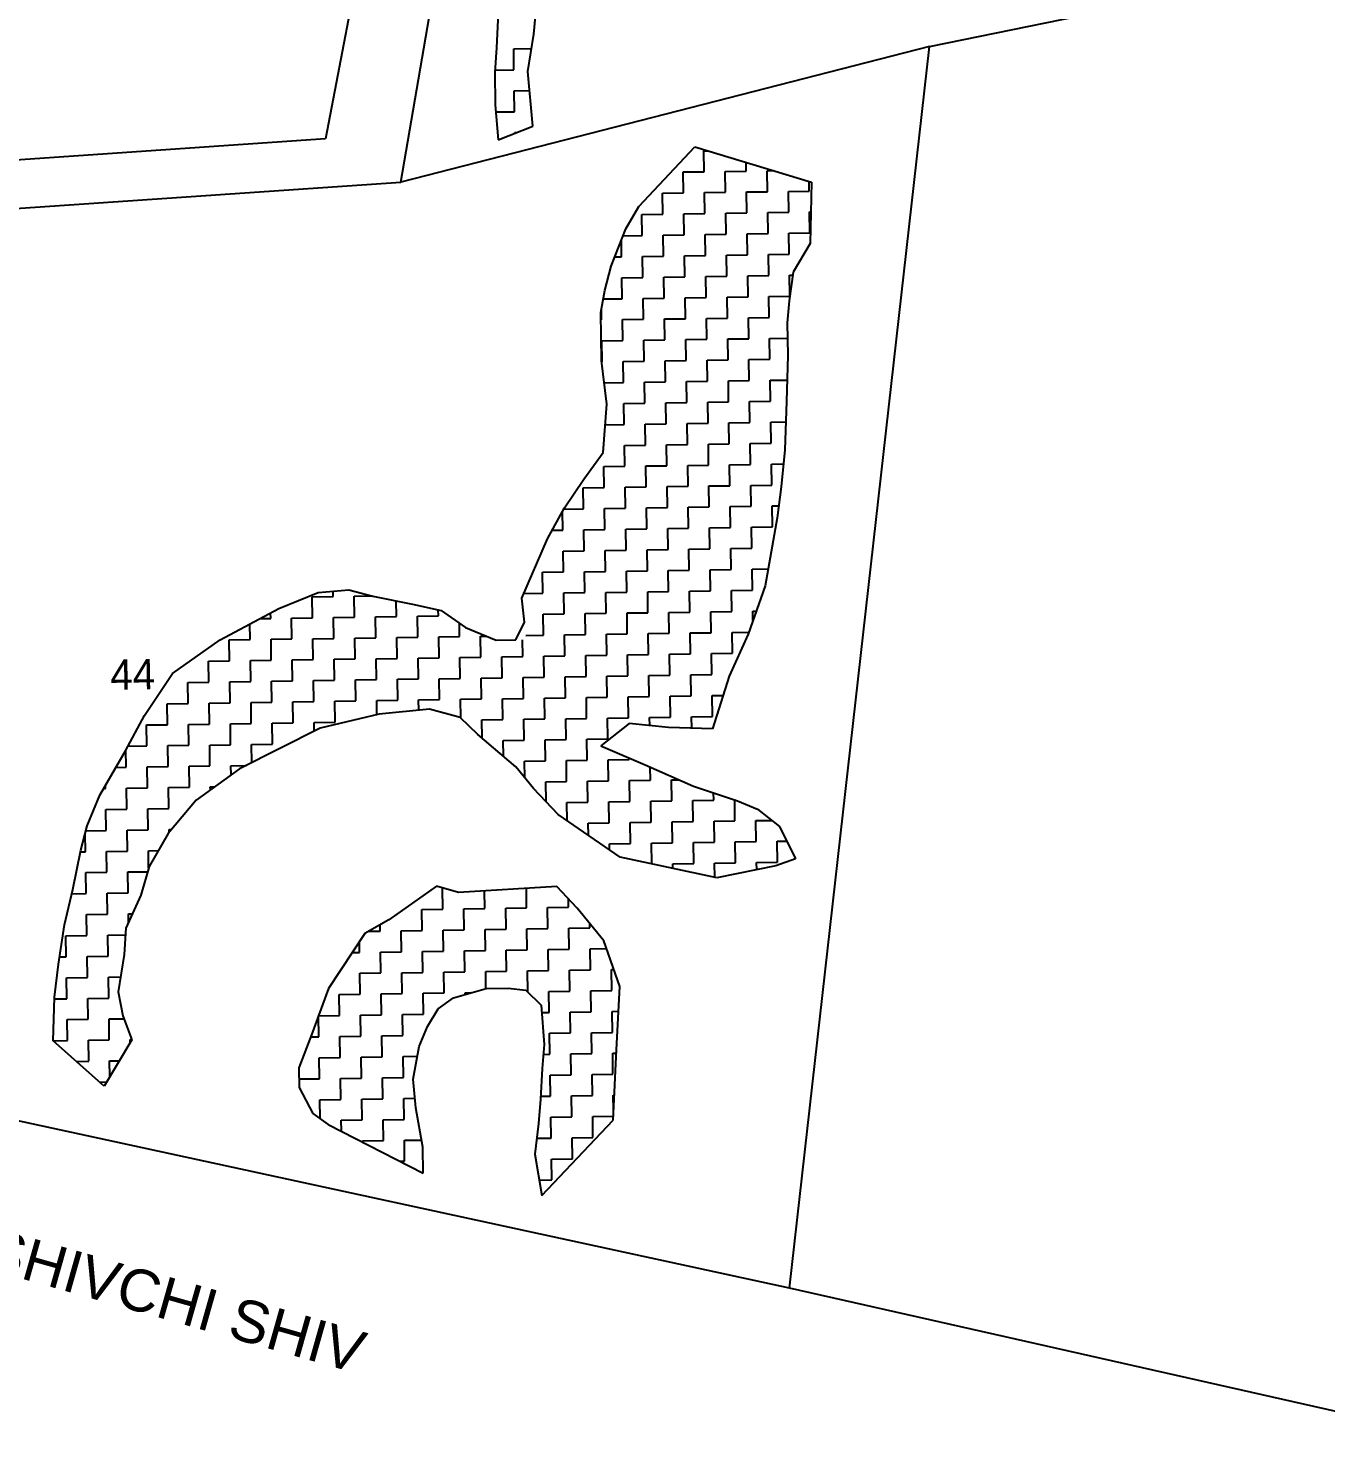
# Model space of a CAD drawing. Header units: metres. Extents: x 278744 to 280335, y 2046357 to 2047767.
# Drawn here: x 279038 to 279364.1, y 2046486.7 to 2046843.6 of the extents above; entities that cross this region are included whole.
import ezdxf
from ezdxf.enums import TextEntityAlignment as Align

# ---------------------------------------------------------------- set-up
doc = ezdxf.new("R2010")
doc.units = ezdxf.units.M
doc.header["$MEASUREMENT"] = 0
for name, color, linetype in [('POLY_HATCH', 12, 'Continuous'), ('POLY_PARCEL', 6, 'Continuous'), ('POLY_ROAD', 30, 'Continuous'), ('TEXT_MAPOUT', 7, 'Continuous'), ('TEXT_PARCEL', 7, 'Continuous'), ('V_BOUND_LINE', 7, 'Continuous')]:
    doc.layers.add(name, color=color, linetype=linetype)
doc.styles.get("Standard").update_dxf_attribs({"font": 'arial.ttf'})
doc.styles.add('TEXT_MAP', font='')
doc.styles.get('TEXT_MAP').set_extended_font_data('Kruti Dev 050')

msp = doc.modelspace()

# ---------------------------------------------------------------- linework, layer by layer
at = {"layer": 'POLY_HATCH'}
for p, q in [((279156.11, 2046847.54), (279155.69, 2046838.72)), ((279165.01, 2046842.16), (279165.49, 2046846.58)), ((279163.5, 2046832.78), (279165.01, 2046842.16)), ((279155.69, 2046838.72), (279155.23, 2046832.65)), ((279155.23, 2046832.65), (279155.36, 2046824.4)), ((279164.8, 2046819.03), (279163.5, 2046832.78)), ((279155.36, 2046824.4), (279156.04, 2046815.6)), ((279156.04, 2046815.6), (279164.8, 2046819.03)), ((279191.43, 2046798.79), (279205.53, 2046813.87)), ((279205.53, 2046813.87), (279234.86, 2046804.95)), ((279234.86, 2046804.95), (279234.55, 2046789.52)), ((279188.21, 2046793.23), (279191.43, 2046798.79)), ((279184.49, 2046783.81), (279188.21, 2046793.23)), ((279234.55, 2046789.52), (279230.25, 2046782.3)), ((279182.93, 2046777.73), (279184.49, 2046783.81)), ((279230.25, 2046782.3), (279229.25, 2046775.13)), ((279181.91, 2046772.21), (279182.93, 2046777.73)), ((279229.25, 2046775.13), (279228.78, 2046769.61)), ((279182.09, 2046760.1), (279181.91, 2046772.21)), ((279228.78, 2046769.61), (279228.91, 2046761.35)), ((279183.36, 2046749.1), (279182.09, 2046760.1)), ((279228.91, 2046761.35), (279228.53, 2046749.79)), ((279182.44, 2046736.98), (279183.36, 2046749.1)), ((279228.53, 2046749.79), (279228.17, 2046737.67)), ((279177.59, 2046730.29), (279182.44, 2046736.98)), ((279228.17, 2046737.67), (279227.2, 2046728.29)), ((279172.74, 2046723.06), (279177.59, 2046730.29)), ((279227.2, 2046728.29), (279226.22, 2046720.57)), ((279168.45, 2046715.29), (279172.74, 2046723.06)), ((279226.22, 2046720.57), (279223.17, 2046703.45)), ((279162.06, 2046700.32), (279168.45, 2046715.29)), ((279100.94, 2046697.75), (279110.8, 2046701.75)), ((279110.8, 2046701.75), (279118.5, 2046702.42)), ((279118.5, 2046702.42), (279124.58, 2046700.86)), ((279223.17, 2046703.45), (279218.95, 2046691.27)), ((279086.18, 2046689.82), (279100.94, 2046697.75)), ((279124.58, 2046700.86), (279134.53, 2046698.81)), ((279134.53, 2046698.81), (279141.72, 2046697.26)), ((279162.7, 2046694.28), (279162.06, 2046700.32)), ((279141.72, 2046697.26), (279147.85, 2046692.95)), ((279160.56, 2046689.84), (279162.7, 2046694.28)), ((279147.85, 2046692.95), (279155.61, 2046689.76)), ((279218.95, 2046691.27), (279214.15, 2046680.74)), ((279074.19, 2046681.38), (279086.18, 2046689.82)), ((279155.61, 2046689.76), (279160.56, 2046689.84)), ((279067.18, 2046670.81), (279074.19, 2046681.38)), ((279214.15, 2046680.74), (279209.94, 2046667.46)), ((279138.79, 2046672.44), (279126.13, 2046671.15)), ((279146.53, 2046670.35), (279138.79, 2046672.44)), ((279062.36, 2046661.93), (279067.18, 2046670.81)), ((279126.13, 2046671.15), (279111.31, 2046667.62)), ((279151.01, 2046666.02), (279146.53, 2046670.35)), ((279111.31, 2046667.62), (279091.08, 2046657.4)), ((279160.5, 2046657.9), (279151.01, 2046666.02)), ((279188.98, 2046668.79), (279181.9, 2046663.18)), ((279198.91, 2046667.84), (279188.98, 2046668.79)), ((279209.94, 2046667.46), (279198.91, 2046667.84)), ((279055.92, 2046650.81), (279062.36, 2046661.93)), ((279181.9, 2046663.18), (279193, 2046658.39)), ((279193, 2046658.39), (279205.2, 2046653.07)), ((279091.08, 2046657.4), (279080.18, 2046649.53)), ((279164.99, 2046652.46), (279160.5, 2046657.9)), ((279171.14, 2046645.95), (279164.99, 2046652.46)), ((279205.2, 2046653.07), (279216.27, 2046649.38)), ((279052.73, 2046643.06), (279055.92, 2046650.81)), ((279080.18, 2046649.53), (279073.14, 2046641.16)), ((279216.27, 2046649.38), (279221.26, 2046647.25)), ((279186.73, 2046635.17), (279171.14, 2046645.95)), ((279221.26, 2046647.25), (279226.84, 2046642.93)), ((279051.17, 2046636.98), (279052.73, 2046643.06)), ((279073.14, 2046641.16), (279068.31, 2046632.83)), ((279226.84, 2046642.93), (279230.82, 2046634.73)), ((279049.11, 2046627.03), (279051.17, 2046636.98)), ((279211.06, 2046630.03), (279186.73, 2046635.17)), ((279230.82, 2046634.73), (279225.89, 2046633.01)), ((279068.31, 2046632.83), (279066.21, 2046625.64)), ((279225.89, 2046633.01), (279211.06, 2046630.03)), ((279047.04, 2046618.19), (279049.11, 2046627.03)), ((279140.56, 2046627.86), (279128.57, 2046619.42)), ((279146.1, 2046626.29), (279140.56, 2046627.86)), ((279170.87, 2046627.77), (279146.1, 2046626.29)), ((279175.91, 2046622.34), (279170.87, 2046627.77)), ((279066.21, 2046625.64), (279062.48, 2046617.32)), ((279128.57, 2046619.42), (279122.56, 2046616.03)), ((279182.64, 2046614.18), (279175.91, 2046622.34)), ((279045.54, 2046608.26), (279047.04, 2046618.19)), ((279062.48, 2046617.32), (279062.03, 2046610.71)), ((279122.56, 2046616.03), (279113.4, 2046602.12)), ((279186.67, 2046602.68), (279182.64, 2046614.18)), ((279044.56, 2046599.98), (279045.54, 2046608.26)), ((279062.03, 2046610.71), (279060.52, 2046601.32)), ((279060.52, 2046601.32), (279061.71, 2046595.29)), ((279113.4, 2046602.12), (279109.17, 2046590.49)), ((279144.84, 2046599.84), (279153.07, 2046602.17)), ((279153.07, 2046602.17), (279158.58, 2046602.25)), ((279158.58, 2046602.25), (279163, 2046601.77)), ((279163, 2046601.77), (279166.91, 2046597.97)), ((279185.81, 2046586.7), (279186.67, 2046602.68)), ((279044.18, 2046588.96), (279044.56, 2046599.98)), ((279141.03, 2046597.03), (279144.84, 2046599.84)), ((279166.91, 2046597.97), (279167.61, 2046588.07)), ((279061.71, 2046595.29), (279064.01, 2046589.26)), ((279138.34, 2046592.59), (279141.03, 2046597.03)), ((279109.17, 2046590.49), (279105.99, 2046582.19)), ((279136.21, 2046587.6), (279138.34, 2046592.59)), ((279057.02, 2046577.59), (279044.18, 2046588.96)), ((279064.01, 2046589.26), (279057.02, 2046577.59)), ((279134.68, 2046579.32), (279136.21, 2046587.6)), ((279167.61, 2046588.07), (279167.15, 2046582.01)), ((279184.98, 2046569.06), (279185.81, 2046586.7)), ((279105.99, 2046582.19), (279106.06, 2046577.23)), ((279167.15, 2046582.01), (279166.72, 2046574.29)), ((279106.06, 2046577.23), (279109.47, 2046570.68)), ((279135.34, 2046572.17), (279134.68, 2046579.32)), ((279166.72, 2046574.29), (279166.26, 2046568.23)), ((279109.47, 2046570.68), (279113.37, 2046567.98)), ((279137.14, 2046562.28), (279135.34, 2046572.17)), ((279167.08, 2046550.07), (279184.98, 2046569.06)), ((279113.37, 2046567.98), (279137.24, 2046555.68)), ((279166.26, 2046568.23), (279165.27, 2046560.5)), ((279137.24, 2046555.68), (279137.14, 2046562.28)), ((279165.27, 2046560.5), (279167.08, 2046550.07))]:
    msp.add_line(p, q, dxfattribs=at)
at = {"layer": 'POLY_HATCH', "linetype": 'Continuous'}
for p, q in [((279159.98, 2046838.49), (279164.43, 2046838.56)), ((279160.06, 2046833.22), (279159.98, 2046838.49)), ((279155.27, 2046833.15), (279160.06, 2046833.22)), ((279160.14, 2046827.95), (279163.95, 2046828.01)), ((279160.22, 2046822.68), (279160.14, 2046827.95)), ((279155.5, 2046822.61), (279160.22, 2046822.68)), ((279160.3, 2046817.41), (279160.69, 2046817.42)), ((279160.3, 2046817.27), (279160.3, 2046817.41)), ((279207.81, 2046812.86), (279208.79, 2046812.87)), ((279207.88, 2046807.59), (279207.81, 2046812.86)), ((279218.42, 2046807.75), (279218.39, 2046809.95)), ((279202.62, 2046807.51), (279207.88, 2046807.59)), ((279202.69, 2046802.24), (279202.62, 2046807.51)), ((279213.15, 2046807.67), (279218.42, 2046807.75)), ((279213.23, 2046802.4), (279213.15, 2046807.67)), ((279223.69, 2046807.83), (279225.31, 2046807.85)), ((279223.77, 2046802.56), (279223.69, 2046807.83)), ((279234.31, 2046802.72), (279234.28, 2046805.13)), ((279197.42, 2046802.16), (279202.69, 2046802.24)), ((279197.5, 2046796.89), (279197.42, 2046802.16)), ((279207.96, 2046802.32), (279213.23, 2046802.4)), ((279208.04, 2046797.05), (279207.96, 2046802.32)), ((279218.5, 2046802.48), (279223.77, 2046802.56)), ((279218.58, 2046797.21), (279218.5, 2046802.48)), ((279229.04, 2046802.64), (279234.31, 2046802.72)), ((279229.12, 2046797.37), (279229.04, 2046802.64)), ((279223.85, 2046797.29), (279229.12, 2046797.37)), ((279234.39, 2046797.45), (279234.71, 2046797.45)), ((279234.47, 2046792.18), (279234.39, 2046797.45)), ((279192.23, 2046796.81), (279197.5, 2046796.89)), ((279192.31, 2046791.54), (279192.23, 2046796.81)), ((279202.77, 2046796.97), (279208.04, 2046797.05)), ((279202.85, 2046791.7), (279202.77, 2046796.97)), ((279213.31, 2046797.13), (279218.58, 2046797.21)), ((279213.39, 2046791.86), (279213.31, 2046797.13)), ((279223.93, 2046792.02), (279223.85, 2046797.29)), ((279187.12, 2046786.19), (279187.06, 2046790.33)), ((279187.51, 2046791.47), (279192.31, 2046791.54)), ((279197.58, 2046791.62), (279202.85, 2046791.7)), ((279197.66, 2046786.35), (279197.58, 2046791.62)), ((279208.12, 2046791.78), (279213.39, 2046791.86)), ((279208.2, 2046786.51), (279208.12, 2046791.78)), ((279218.66, 2046791.94), (279223.93, 2046792.02)), ((279218.74, 2046786.67), (279218.66, 2046791.94)), ((279229.2, 2046792.1), (279234.47, 2046792.18)), ((279229.28, 2046786.83), (279229.2, 2046792.1)), ((279213.47, 2046786.59), (279218.74, 2046786.67)), ((279224.01, 2046786.75), (279229.28, 2046786.83)), ((279224.09, 2046781.48), (279224.01, 2046786.75)), ((279185.42, 2046786.17), (279187.12, 2046786.19)), ((279192.39, 2046786.27), (279197.66, 2046786.35)), ((279192.47, 2046781), (279192.39, 2046786.27)), ((279202.93, 2046786.43), (279208.2, 2046786.51)), ((279203.01, 2046781.16), (279202.93, 2046786.43)), ((279213.55, 2046781.32), (279213.47, 2046786.59)), ((279187.2, 2046780.92), (279192.47, 2046781)), ((279187.28, 2046775.65), (279187.2, 2046780.92)), ((279197.74, 2046781.08), (279203.01, 2046781.16)), ((279197.82, 2046775.81), (279197.74, 2046781.08)), ((279208.28, 2046781.24), (279213.55, 2046781.32)), ((279208.36, 2046775.97), (279208.28, 2046781.24)), ((279218.82, 2046781.4), (279224.09, 2046781.48)), ((279218.9, 2046776.13), (279218.82, 2046781.4)), ((279229.36, 2046781.56), (279230.15, 2046781.57)), ((279229.44, 2046776.47), (279229.36, 2046781.56)), ((279203.09, 2046775.89), (279208.36, 2046775.97)), ((279213.63, 2046776.05), (279218.9, 2046776.13)), ((279213.71, 2046770.78), (279213.63, 2046776.05)), ((279224.17, 2046776.21), (279229.41, 2046776.29)), ((279224.25, 2046770.94), (279224.17, 2046776.21)), ((279182.09, 2046770.3), (279182.05, 2046772.97)), ((279182.53, 2046775.58), (279187.28, 2046775.65)), ((279192.55, 2046775.73), (279197.82, 2046775.81)), ((279192.63, 2046770.46), (279192.55, 2046775.73)), ((279203.17, 2046770.62), (279203.09, 2046775.89)), ((279181.94, 2046770.3), (279182.09, 2046770.3)), ((279187.36, 2046770.38), (279192.63, 2046770.46)), ((279187.44, 2046765.11), (279187.36, 2046770.38)), ((279197.9, 2046770.54), (279203.17, 2046770.62)), ((279197.98, 2046765.27), (279197.9, 2046770.54)), ((279208.44, 2046770.7), (279213.71, 2046770.78)), ((279208.52, 2046765.43), (279208.44, 2046770.7)), ((279218.98, 2046770.86), (279224.25, 2046770.94)), ((279219.06, 2046765.59), (279218.98, 2046770.86)), ((279192.71, 2046765.19), (279197.98, 2046765.27)), ((279203.25, 2046765.35), (279208.52, 2046765.43)), ((279203.33, 2046760.08), (279203.25, 2046765.35)), ((279213.79, 2046765.51), (279219.06, 2046765.59)), ((279213.87, 2046760.24), (279213.79, 2046765.51)), ((279224.33, 2046765.67), (279228.84, 2046765.74)), ((279224.41, 2046760.4), (279224.33, 2046765.67)), ((279182.17, 2046765.03), (279187.44, 2046765.11)), ((279182.25, 2046759.76), (279182.17, 2046765.03)), ((279192.79, 2046759.92), (279192.71, 2046765.19)), ((279182.13, 2046759.76), (279182.25, 2046759.76)), ((279187.52, 2046759.84), (279192.79, 2046759.92)), ((279187.6, 2046754.57), (279187.52, 2046759.84)), ((279198.06, 2046760), (279203.33, 2046760.08)), ((279198.14, 2046754.73), (279198.06, 2046760)), ((279208.6, 2046760.16), (279213.87, 2046760.24)), ((279208.68, 2046754.89), (279208.6, 2046760.16)), ((279219.14, 2046760.32), (279224.41, 2046760.4)), ((279219.22, 2046755.05), (279219.14, 2046760.32)), ((279182.74, 2046754.5), (279187.6, 2046754.57)), ((279192.87, 2046754.65), (279198.14, 2046754.73)), ((279192.95, 2046749.38), (279192.87, 2046754.65)), ((279203.41, 2046754.81), (279208.68, 2046754.89)), ((279203.49, 2046749.54), (279203.41, 2046754.81)), ((279213.95, 2046754.97), (279219.22, 2046755.05)), ((279214.03, 2046749.7), (279213.95, 2046754.97)), ((279224.49, 2046755.13), (279228.71, 2046755.19)), ((279224.57, 2046749.86), (279224.49, 2046755.13)), ((279187.68, 2046749.3), (279192.95, 2046749.38)), ((279187.76, 2046744.03), (279187.68, 2046749.3)), ((279198.22, 2046749.46), (279203.49, 2046749.54)), ((279198.3, 2046744.19), (279198.22, 2046749.46)), ((279208.76, 2046749.62), (279214.03, 2046749.7)), ((279208.84, 2046744.35), (279208.76, 2046749.62)), ((279219.3, 2046749.78), (279224.57, 2046749.86)), ((279219.38, 2046744.51), (279219.3, 2046749.78)), ((279182.97, 2046743.96), (279187.76, 2046744.03)), ((279193.03, 2046744.11), (279198.3, 2046744.19)), ((279193.11, 2046738.84), (279193.03, 2046744.11)), ((279203.57, 2046744.27), (279208.84, 2046744.35)), ((279203.65, 2046739), (279203.57, 2046744.27)), ((279214.11, 2046744.43), (279219.38, 2046744.51)), ((279214.19, 2046739.16), (279214.11, 2046744.43)), ((279224.65, 2046744.59), (279228.38, 2046744.65)), ((279224.73, 2046739.32), (279224.65, 2046744.59)), ((279187.84, 2046738.76), (279193.11, 2046738.84)), ((279187.92, 2046733.49), (279187.84, 2046738.76)), ((279198.38, 2046738.92), (279203.65, 2046739)), ((279198.46, 2046733.65), (279198.38, 2046738.92)), ((279208.92, 2046739.08), (279214.19, 2046739.16)), ((279209, 2046733.81), (279208.92, 2046739.08)), ((279219.46, 2046739.24), (279224.73, 2046739.32)), ((279219.54, 2046733.97), (279219.46, 2046739.24)), ((279182.65, 2046733.41), (279187.92, 2046733.49)), ((279182.73, 2046728.14), (279182.65, 2046733.41)), ((279193.19, 2046733.57), (279198.46, 2046733.65)), ((279193.27, 2046728.3), (279193.19, 2046733.57)), ((279203.73, 2046733.73), (279209, 2046733.81)), ((279203.81, 2046728.46), (279203.73, 2046733.73)), ((279214.27, 2046733.89), (279219.54, 2046733.97)), ((279214.35, 2046728.62), (279214.27, 2046733.89)), ((279224.81, 2046734.05), (279227.8, 2046734.1)), ((279224.89, 2046728.78), (279224.81, 2046734.05)), ((279177.46, 2046728.06), (279182.73, 2046728.14)), ((279177.54, 2046722.79), (279177.46, 2046728.06)), ((279188, 2046728.22), (279193.27, 2046728.3)), ((279188.08, 2046722.95), (279188, 2046728.22)), ((279198.54, 2046728.38), (279203.81, 2046728.46)), ((279198.62, 2046723.11), (279198.54, 2046728.38)), ((279209.08, 2046728.54), (279214.35, 2046728.62)), ((279209.16, 2046723.27), (279209.08, 2046728.54)), ((279219.62, 2046728.7), (279224.89, 2046728.78)), ((279219.7, 2046723.43), (279219.62, 2046728.7)), ((279172.55, 2046722.72), (279177.54, 2046722.79)), ((279182.81, 2046722.87), (279188.08, 2046722.95)), ((279182.89, 2046717.6), (279182.81, 2046722.87)), ((279193.35, 2046723.03), (279198.62, 2046723.11)), ((279193.43, 2046717.76), (279193.35, 2046723.03)), ((279203.89, 2046723.19), (279209.16, 2046723.27)), ((279203.97, 2046717.92), (279203.89, 2046723.19)), ((279214.43, 2046723.35), (279219.7, 2046723.43)), ((279214.51, 2046718.08), (279214.43, 2046723.35)), ((279224.97, 2046723.51), (279226.6, 2046723.54)), ((279225.05, 2046718.24), (279224.97, 2046723.51)), ((279172.35, 2046717.45), (279172.28, 2046722.23)), ((279169.61, 2046717.4), (279172.35, 2046717.45)), ((279177.62, 2046717.52), (279182.89, 2046717.6)), ((279177.7, 2046712.26), (279177.62, 2046717.52)), ((279188.16, 2046717.68), (279193.43, 2046717.76)), ((279188.24, 2046712.41), (279188.16, 2046717.68)), ((279198.7, 2046717.84), (279203.97, 2046717.92)), ((279198.78, 2046712.57), (279198.7, 2046717.84)), ((279209.24, 2046718), (279214.51, 2046718.08)), ((279209.32, 2046712.73), (279209.24, 2046718)), ((279219.78, 2046718.16), (279225.05, 2046718.24)), ((279219.86, 2046712.89), (279219.78, 2046718.16)), ((279167.08, 2046712.09), (279167.16, 2046712.1)), ((279167.16, 2046712.1), (279167.15, 2046712.26)), ((279172.43, 2046712.18), (279177.7, 2046712.26)), ((279172.51, 2046706.91), (279172.43, 2046712.18)), ((279182.97, 2046712.33), (279188.24, 2046712.41)), ((279183.05, 2046707.06), (279182.97, 2046712.33)), ((279193.51, 2046712.49), (279198.78, 2046712.57)), ((279193.59, 2046707.22), (279193.51, 2046712.49)), ((279204.05, 2046712.65), (279209.32, 2046712.73)), ((279204.13, 2046707.38), (279204.05, 2046712.65)), ((279214.59, 2046712.81), (279219.86, 2046712.89)), ((279214.67, 2046707.54), (279214.59, 2046712.81)), ((279167.24, 2046706.83), (279172.51, 2046706.91)), ((279167.32, 2046701.56), (279167.24, 2046706.83)), ((279177.78, 2046706.99), (279183.05, 2046707.06)), ((279177.86, 2046701.72), (279177.78, 2046706.99)), ((279188.32, 2046707.14), (279193.59, 2046707.22)), ((279188.4, 2046701.87), (279188.32, 2046707.14)), ((279198.86, 2046707.3), (279204.13, 2046707.38)), ((279198.94, 2046702.03), (279198.86, 2046707.3)), ((279209.4, 2046707.46), (279214.67, 2046707.54)), ((279209.48, 2046702.19), (279209.4, 2046707.46)), ((279219.94, 2046707.62), (279223.93, 2046707.68)), ((279220.01, 2046702.35), (279219.94, 2046707.62)), ((279114.62, 2046700.76), (279114.6, 2046702.08)), ((279162.55, 2046701.48), (279167.32, 2046701.56)), ((279172.59, 2046701.64), (279177.86, 2046701.72)), ((279172.67, 2046696.37), (279172.59, 2046701.64)), ((279183.13, 2046701.79), (279188.4, 2046701.87)), ((279183.21, 2046696.52), (279183.13, 2046701.79)), ((279193.67, 2046701.95), (279198.94, 2046702.03)), ((279193.75, 2046696.68), (279193.67, 2046701.95)), ((279204.21, 2046702.11), (279209.48, 2046702.19)), ((279204.28, 2046696.84), (279204.21, 2046702.11)), ((279214.75, 2046702.27), (279220.01, 2046702.35)), ((279214.82, 2046697), (279214.75, 2046702.27)), ((279109.35, 2046700.68), (279114.62, 2046700.76)), ((279109.43, 2046695.41), (279109.35, 2046700.68)), ((279119.89, 2046700.84), (279124.39, 2046700.91)), ((279119.97, 2046695.57), (279119.89, 2046700.84)), ((279130.51, 2046695.73), (279130.45, 2046699.65)), ((279141.05, 2046695.89), (279141.02, 2046697.41)), ((279162.06, 2046700.28), (279162.06, 2046700.33)), ((279093.7, 2046689.9), (279093.64, 2046693.83)), ((279096.22, 2046695.21), (279098.89, 2046695.25)), ((279098.89, 2046695.25), (279098.87, 2046696.64)), ((279104.16, 2046695.33), (279109.43, 2046695.41)), ((279104.24, 2046690.06), (279104.16, 2046695.33)), ((279114.7, 2046695.49), (279119.97, 2046695.57)), ((279114.78, 2046690.22), (279114.7, 2046695.49)), ((279125.24, 2046695.65), (279130.51, 2046695.73)), ((279125.32, 2046690.38), (279125.24, 2046695.65)), ((279135.78, 2046695.81), (279141.05, 2046695.89)), ((279135.86, 2046690.54), (279135.78, 2046695.81)), ((279146.4, 2046690.7), (279146.35, 2046694.01)), ((279167.4, 2046696.29), (279172.67, 2046696.37)), ((279167.48, 2046691.02), (279167.4, 2046696.29)), ((279177.94, 2046696.45), (279183.21, 2046696.52)), ((279178.02, 2046691.18), (279177.94, 2046696.45)), ((279188.48, 2046696.6), (279193.75, 2046696.68)), ((279188.55, 2046691.33), (279188.48, 2046696.6)), ((279199.01, 2046696.76), (279204.28, 2046696.84)), ((279199.09, 2046691.49), (279199.01, 2046696.76)), ((279209.55, 2046696.92), (279214.82, 2046697)), ((279209.63, 2046691.65), (279209.55, 2046696.92)), ((279220.09, 2046697.08), (279220.97, 2046697.09)), ((279220.13, 2046694.68), (279220.09, 2046697.08)), ((279120.05, 2046690.3), (279125.32, 2046690.38)), ((279120.13, 2046685.03), (279120.05, 2046690.3)), ((279130.59, 2046690.46), (279135.86, 2046690.54)), ((279130.67, 2046685.19), (279130.59, 2046690.46)), ((279141.13, 2046690.62), (279146.4, 2046690.7)), ((279141.21, 2046685.35), (279141.13, 2046690.62)), ((279151.67, 2046690.78), (279153.09, 2046690.8)), ((279151.75, 2046685.51), (279151.67, 2046690.78)), ((279163.06, 2046690.95), (279167.48, 2046691.02)), ((279172.75, 2046691.1), (279178.02, 2046691.18)), ((279172.82, 2046685.83), (279172.75, 2046691.1)), ((279183.28, 2046691.26), (279188.55, 2046691.33)), ((279183.36, 2046685.99), (279183.28, 2046691.26)), ((279193.82, 2046691.41), (279199.09, 2046691.49)), ((279193.9, 2046686.14), (279193.82, 2046691.41)), ((279204.36, 2046691.57), (279209.63, 2046691.65)), ((279204.44, 2046686.3), (279204.36, 2046691.57)), ((279214.9, 2046691.73), (279219.13, 2046691.8)), ((279214.98, 2046686.46), (279214.9, 2046691.73)), ((279088.43, 2046689.82), (279093.7, 2046689.9)), ((279088.51, 2046684.55), (279088.43, 2046689.82)), ((279098.97, 2046689.98), (279104.24, 2046690.06)), ((279099.05, 2046684.71), (279098.97, 2046689.98)), ((279109.51, 2046690.14), (279114.78, 2046690.22)), ((279109.59, 2046684.87), (279109.51, 2046690.14)), ((279162.28, 2046685.67), (279162.22, 2046689.86)), ((279083.24, 2046684.47), (279088.51, 2046684.55)), ((279083.32, 2046679.2), (279083.24, 2046684.47)), ((279093.78, 2046684.63), (279099.05, 2046684.71)), ((279093.86, 2046679.36), (279093.78, 2046684.63)), ((279104.32, 2046684.79), (279109.59, 2046684.87)), ((279104.4, 2046679.52), (279104.32, 2046684.79)), ((279114.86, 2046684.95), (279120.13, 2046685.03)), ((279114.94, 2046679.68), (279114.86, 2046684.95)), ((279125.4, 2046685.11), (279130.67, 2046685.19)), ((279125.48, 2046679.84), (279125.4, 2046685.11)), ((279135.94, 2046685.27), (279141.21, 2046685.35)), ((279136.02, 2046680), (279135.94, 2046685.27)), ((279146.48, 2046685.43), (279151.75, 2046685.51)), ((279146.55, 2046680.16), (279146.48, 2046685.43)), ((279157.02, 2046685.59), (279162.28, 2046685.67)), ((279157.09, 2046680.32), (279157.02, 2046685.59)), ((279167.55, 2046685.75), (279172.82, 2046685.83)), ((279167.63, 2046680.48), (279167.55, 2046685.75)), ((279178.09, 2046685.91), (279183.36, 2046685.99)), ((279178.17, 2046680.64), (279178.09, 2046685.91)), ((279188.63, 2046686.06), (279193.9, 2046686.14)), ((279188.71, 2046680.79), (279188.63, 2046686.06)), ((279199.17, 2046686.22), (279204.44, 2046686.3)), ((279199.25, 2046680.95), (279199.17, 2046686.22)), ((279209.71, 2046686.38), (279214.98, 2046686.46)), ((279209.79, 2046681.11), (279209.71, 2046686.38)), ((279109.67, 2046679.6), (279114.94, 2046679.68)), ((279109.75, 2046674.33), (279109.67, 2046679.6)), ((279120.21, 2046679.76), (279125.48, 2046679.84)), ((279120.28, 2046674.49), (279120.21, 2046679.76)), ((279130.75, 2046679.92), (279136.02, 2046680)), ((279130.82, 2046674.65), (279130.75, 2046679.92)), ((279141.28, 2046680.08), (279146.55, 2046680.16)), ((279141.36, 2046674.81), (279141.28, 2046680.08)), ((279151.82, 2046680.24), (279157.09, 2046680.32)), ((279151.9, 2046674.97), (279151.82, 2046680.24)), ((279162.36, 2046680.4), (279167.63, 2046680.48)), ((279162.44, 2046675.13), (279162.36, 2046680.4)), ((279172.9, 2046680.56), (279178.17, 2046680.64)), ((279172.98, 2046675.29), (279172.9, 2046680.56)), ((279183.44, 2046680.72), (279188.71, 2046680.79)), ((279183.52, 2046675.45), (279183.44, 2046680.72)), ((279193.98, 2046680.87), (279199.25, 2046680.95)), ((279194.06, 2046675.6), (279193.98, 2046680.87)), ((279204.52, 2046681.03), (279209.79, 2046681.11)), ((279204.6, 2046675.76), (279204.52, 2046681.03)), ((279072.64, 2046679.04), (279072.78, 2046679.05)), ((279072.78, 2046679.05), (279072.77, 2046679.24)), ((279078.05, 2046679.12), (279083.32, 2046679.2)), ((279078.13, 2046673.86), (279078.05, 2046679.12)), ((279088.59, 2046679.28), (279093.86, 2046679.36)), ((279088.67, 2046674.01), (279088.59, 2046679.28)), ((279099.13, 2046679.44), (279104.4, 2046679.52)), ((279099.21, 2046674.17), (279099.13, 2046679.44)), ((279072.86, 2046673.78), (279078.13, 2046673.86)), ((279072.94, 2046668.51), (279072.86, 2046673.78)), ((279083.4, 2046673.93), (279088.67, 2046674.01)), ((279083.48, 2046668.66), (279083.4, 2046673.93)), ((279093.94, 2046674.09), (279099.21, 2046674.17)), ((279094.02, 2046668.82), (279093.94, 2046674.09)), ((279104.48, 2046674.25), (279109.75, 2046674.33)), ((279104.55, 2046668.98), (279104.48, 2046674.25)), ((279115.02, 2046674.41), (279120.28, 2046674.49)), ((279115.09, 2046669.14), (279115.02, 2046674.41)), ((279125.55, 2046674.57), (279130.82, 2046674.65)), ((279125.61, 2046671.02), (279125.55, 2046674.57)), ((279136.09, 2046674.73), (279141.36, 2046674.81)), ((279136.13, 2046672.17), (279136.09, 2046674.73)), ((279146.63, 2046674.89), (279151.9, 2046674.97)), ((279146.71, 2046670.19), (279146.63, 2046674.89)), ((279157.17, 2046675.05), (279162.44, 2046675.13)), ((279157.25, 2046669.78), (279157.17, 2046675.05)), ((279167.71, 2046675.21), (279172.98, 2046675.29)), ((279167.79, 2046669.94), (279167.71, 2046675.21)), ((279178.25, 2046675.37), (279183.52, 2046675.45)), ((279178.33, 2046670.1), (279178.25, 2046675.37)), ((279188.79, 2046675.52), (279194.06, 2046675.6)), ((279188.87, 2046670.26), (279188.79, 2046675.52)), ((279199.33, 2046675.68), (279204.6, 2046675.76)), ((279199.41, 2046670.41), (279199.33, 2046675.68)), ((279209.87, 2046675.84), (279212.61, 2046675.88)), ((279209.95, 2046670.57), (279209.87, 2046675.84)), ((279099.28, 2046668.9), (279104.55, 2046668.98)), ((279099.36, 2046663.63), (279099.28, 2046668.9)), ((279109.82, 2046669.06), (279115.09, 2046669.14)), ((279109.86, 2046666.89), (279109.82, 2046669.06)), ((279151.98, 2046669.7), (279157.25, 2046669.78)), ((279152.05, 2046665.12), (279151.98, 2046669.7)), ((279162.52, 2046669.86), (279167.79, 2046669.94)), ((279162.6, 2046664.59), (279162.52, 2046669.86)), ((279173.06, 2046670.02), (279178.33, 2046670.1)), ((279173.14, 2046664.75), (279173.06, 2046670.02)), ((279183.6, 2046670.18), (279188.87, 2046670.26)), ((279183.68, 2046664.91), (279183.6, 2046670.18)), ((279194.14, 2046670.33), (279199.41, 2046670.41)), ((279194.17, 2046668.29), (279194.14, 2046670.33)), ((279204.68, 2046670.49), (279209.95, 2046670.57)), ((279204.73, 2046667.64), (279204.68, 2046670.49)), ((279067.67, 2046668.43), (279072.94, 2046668.51)), ((279067.75, 2046663.16), (279067.67, 2046668.43)), ((279078.21, 2046668.59), (279083.48, 2046668.66)), ((279078.28, 2046663.32), (279078.21, 2046668.59)), ((279088.75, 2046668.74), (279094.02, 2046668.82)), ((279088.82, 2046663.47), (279088.75, 2046668.74)), ((279062.55, 2046657.81), (279062.49, 2046662.16)), ((279062.99, 2046663.08), (279067.75, 2046663.16)), ((279073.02, 2046663.24), (279078.28, 2046663.32)), ((279073.09, 2046657.97), (279073.02, 2046663.24)), ((279083.55, 2046663.39), (279088.82, 2046663.47)), ((279083.63, 2046658.13), (279083.55, 2046663.39)), ((279094.09, 2046663.55), (279099.36, 2046663.63)), ((279094.16, 2046658.96), (279094.09, 2046663.55)), ((279157.33, 2046664.51), (279162.6, 2046664.59)), ((279157.39, 2046660.55), (279157.33, 2046664.51)), ((279167.87, 2046664.67), (279173.14, 2046664.75)), ((279167.95, 2046659.4), (279167.87, 2046664.67)), ((279178.41, 2046664.83), (279183.68, 2046664.91)), ((279178.49, 2046659.56), (279178.41, 2046664.83)), ((279078.36, 2046658.05), (279083.63, 2046658.13)), ((279088.9, 2046658.2), (279092.78, 2046658.26)), ((279088.94, 2046655.86), (279088.9, 2046658.2)), ((279162.68, 2046659.32), (279167.95, 2046659.4)), ((279162.75, 2046655.17), (279162.68, 2046659.32)), ((279173.22, 2046659.48), (279178.49, 2046659.56)), ((279173.3, 2046654.21), (279173.22, 2046659.48)), ((279183.76, 2046659.64), (279189.03, 2046659.72)), ((279183.84, 2046654.37), (279183.76, 2046659.64)), ((279189.03, 2046659.72), (279189.03, 2046660.1)), ((279059.95, 2046657.77), (279062.55, 2046657.81)), ((279067.82, 2046657.89), (279073.09, 2046657.97)), ((279067.9, 2046652.62), (279067.82, 2046657.89)), ((279078.44, 2046652.78), (279078.36, 2046658.05)), ((279194.38, 2046654.52), (279194.33, 2046657.81)), ((279199.65, 2046654.6), (279201.61, 2046654.63)), ((279199.73, 2046649.33), (279199.65, 2046654.6)), ((279056.86, 2046652.45), (279057.36, 2046652.46)), ((279057.36, 2046652.46), (279057.35, 2046653.29)), ((279062.63, 2046652.54), (279067.9, 2046652.62)), ((279062.71, 2046647.27), (279062.63, 2046652.54)), ((279073.17, 2046652.7), (279078.44, 2046652.78)), ((279073.25, 2046647.43), (279073.17, 2046652.7)), ((279083.71, 2046652.86), (279084.81, 2046652.87)), ((279083.73, 2046652.09), (279083.71, 2046652.86)), ((279168.03, 2046654.13), (279173.3, 2046654.21)), ((279168.11, 2046649.16), (279168.03, 2046654.13)), ((279178.57, 2046654.29), (279183.84, 2046654.37)), ((279178.65, 2046649.02), (279178.57, 2046654.29)), ((279189.11, 2046654.45), (279194.38, 2046654.52)), ((279189.19, 2046649.18), (279189.11, 2046654.45)), ((279210.27, 2046649.49), (279210.24, 2046651.39)), ((279067.98, 2046647.35), (279073.25, 2046647.43)), ((279173.38, 2046648.94), (279178.65, 2046649.02)), ((279173.45, 2046644.35), (279173.38, 2046648.94)), ((279183.92, 2046649.1), (279189.19, 2046649.18)), ((279184, 2046643.83), (279183.92, 2046649.1)), ((279194.46, 2046649.26), (279199.73, 2046649.33)), ((279194.54, 2046643.99), (279194.46, 2046649.26)), ((279205, 2046649.41), (279210.27, 2046649.49)), ((279205.08, 2046644.14), (279205, 2046649.41)), ((279215.54, 2046649.57), (279215.69, 2046649.58)), ((279215.62, 2046644.3), (279215.54, 2046649.57)), ((279057.44, 2046647.19), (279062.71, 2046647.27)), ((279057.52, 2046641.92), (279057.44, 2046647.19)), ((279068.06, 2046642.08), (279067.98, 2046647.35)), ((279189.27, 2046643.91), (279194.54, 2046643.99)), ((279189.35, 2046638.64), (279189.27, 2046643.91)), ((279199.81, 2046644.06), (279205.08, 2046644.14)), ((279199.89, 2046638.79), (279199.81, 2046644.06)), ((279210.35, 2046644.22), (279215.62, 2046644.3)), ((279210.43, 2046638.95), (279210.35, 2046644.22)), ((279220.89, 2046644.38), (279224.89, 2046644.44)), ((279220.97, 2046639.11), (279220.89, 2046644.38)), ((279052.33, 2046636.57), (279052.26, 2046641.25)), ((279052.41, 2046641.84), (279057.52, 2046641.92)), ((279062.79, 2046642), (279068.06, 2046642.08)), ((279062.87, 2046636.73), (279062.79, 2046642)), ((279073.33, 2046642.16), (279073.99, 2046642.17)), ((279073.34, 2046641.4), (279073.33, 2046642.16)), ((279178.73, 2046643.75), (279184, 2046643.83)), ((279178.78, 2046640.67), (279178.73, 2046643.75)), ((279057.6, 2046636.65), (279062.87, 2046636.73)), ((279068.14, 2046636.81), (279070.64, 2046636.84)), ((279068.21, 2046632.48), (279068.14, 2046636.81)), ((279184.08, 2046638.56), (279189.35, 2046638.64)), ((279184.1, 2046636.99), (279184.08, 2046638.56)), ((279194.62, 2046638.72), (279199.89, 2046638.79)), ((279194.7, 2046633.48), (279194.62, 2046638.72)), ((279205.16, 2046638.87), (279210.43, 2046638.95)), ((279205.24, 2046633.6), (279205.16, 2046638.87)), ((279215.7, 2046639.03), (279220.97, 2046639.11)), ((279215.78, 2046633.76), (279215.7, 2046639.03)), ((279226.24, 2046639.19), (279228.64, 2046639.23)), ((279226.32, 2046633.92), (279226.24, 2046639.19)), ((279051.08, 2046636.55), (279052.33, 2046636.57)), ((279057.68, 2046631.38), (279057.6, 2046636.65)), ((279199.97, 2046633.52), (279205.24, 2046633.6)), ((279199.99, 2046632.37), (279199.97, 2046633.52)), ((279210.51, 2046633.68), (279215.78, 2046633.76)), ((279210.56, 2046630.13), (279210.51, 2046633.68)), ((279221.05, 2046633.84), (279226.32, 2046633.92)), ((279221.08, 2046632.04), (279221.05, 2046633.84)), ((279052.41, 2046631.3), (279057.68, 2046631.38)), ((279052.49, 2046626.03), (279052.41, 2046631.3)), ((279062.95, 2046631.46), (279067.93, 2046631.53)), ((279063.03, 2046626.19), (279062.95, 2046631.46)), ((279048.86, 2046625.97), (279052.49, 2046626.03)), ((279057.76, 2046626.11), (279063.03, 2046626.19)), ((279057.84, 2046620.84), (279057.76, 2046626.11)), ((279142.08, 2046627.38), (279142.26, 2046627.38)), ((279142.16, 2046622.11), (279142.08, 2046627.38)), ((279152.7, 2046622.27), (279152.63, 2046626.68)), ((279163.24, 2046622.43), (279163.17, 2046627.31)), ((279168.51, 2046622.51), (279173.78, 2046622.59)), ((279168.59, 2046617.24), (279168.51, 2046622.51)), ((279173.78, 2046622.59), (279173.75, 2046624.67)), ((279052.57, 2046620.76), (279057.84, 2046620.84)), ((279052.65, 2046615.49), (279052.57, 2046620.76)), ((279063.11, 2046620.92), (279064.1, 2046620.93)), ((279063.14, 2046618.8), (279063.11, 2046620.92)), ((279136.89, 2046622.03), (279142.16, 2046622.11)), ((279136.97, 2046616.76), (279136.89, 2046622.03)), ((279147.43, 2046622.19), (279152.7, 2046622.27)), ((279147.51, 2046616.92), (279147.43, 2046622.19)), ((279157.97, 2046622.35), (279163.24, 2046622.43)), ((279158.05, 2046617.08), (279157.97, 2046622.35)), ((279047.38, 2046615.41), (279052.65, 2046615.49)), ((279047.46, 2046610.14), (279047.38, 2046615.41)), ((279057.92, 2046615.57), (279062.37, 2046615.64)), ((279058, 2046610.3), (279057.92, 2046615.57)), ((279123.5, 2046616.56), (279126.43, 2046616.6)), ((279126.43, 2046616.6), (279126.41, 2046618.2)), ((279131.7, 2046616.68), (279136.97, 2046616.76)), ((279131.78, 2046611.41), (279131.7, 2046616.68)), ((279142.24, 2046616.84), (279147.51, 2046616.92)), ((279142.32, 2046611.57), (279142.24, 2046616.84)), ((279152.78, 2046617), (279158.05, 2046617.08)), ((279152.86, 2046611.73), (279152.78, 2046617)), ((279163.32, 2046617.16), (279168.59, 2046617.24)), ((279163.4, 2046611.89), (279163.32, 2046617.16)), ((279173.86, 2046617.32), (279179.13, 2046617.4)), ((279173.94, 2046612.05), (279173.86, 2046617.32)), ((279179.13, 2046617.4), (279179.11, 2046618.46)), ((279121.24, 2046611.25), (279121.2, 2046613.96)), ((279147.59, 2046611.65), (279152.86, 2046611.73)), ((279158.13, 2046611.81), (279163.4, 2046611.89)), ((279158.21, 2046606.54), (279158.13, 2046611.81)), ((279168.67, 2046611.97), (279173.94, 2046612.05)), ((279168.75, 2046606.7), (279168.67, 2046611.97)), ((279179.21, 2046612.13), (279183.34, 2046612.19)), ((279179.29, 2046606.86), (279179.21, 2046612.13)), ((279045.82, 2046610.11), (279047.46, 2046610.14)), ((279052.73, 2046610.22), (279058, 2046610.3)), ((279052.81, 2046604.95), (279052.73, 2046610.22)), ((279119.4, 2046611.22), (279121.24, 2046611.25)), ((279126.51, 2046611.33), (279131.78, 2046611.41)), ((279126.59, 2046606.06), (279126.51, 2046611.33)), ((279137.05, 2046611.49), (279142.32, 2046611.57)), ((279137.13, 2046606.22), (279137.05, 2046611.49)), ((279147.67, 2046606.38), (279147.59, 2046611.65)), ((279047.54, 2046604.87), (279052.81, 2046604.95)), ((279047.62, 2046599.6), (279047.54, 2046604.87)), ((279058.08, 2046605.03), (279061.12, 2046605.07)), ((279058.16, 2046599.76), (279058.08, 2046605.03)), ((279115.89, 2046605.9), (279116.05, 2046605.9)), ((279116.05, 2046605.9), (279116.05, 2046606.14)), ((279121.32, 2046605.98), (279126.59, 2046606.06)), ((279121.4, 2046600.71), (279121.32, 2046605.98)), ((279131.86, 2046606.14), (279137.13, 2046606.22)), ((279131.94, 2046600.87), (279131.86, 2046606.14)), ((279142.4, 2046606.3), (279147.67, 2046606.38)), ((279142.48, 2046601.03), (279142.4, 2046606.3)), ((279152.94, 2046606.46), (279158.21, 2046606.54)), ((279153, 2046602.15), (279152.94, 2046606.46)), ((279163.48, 2046606.62), (279168.75, 2046606.7)), ((279163.56, 2046601.35), (279163.48, 2046606.62)), ((279174.02, 2046606.78), (279179.29, 2046606.86)), ((279174.1, 2046601.51), (279174.02, 2046606.78)), ((279184.56, 2046606.94), (279185.18, 2046606.95)), ((279184.64, 2046601.67), (279184.56, 2046606.94)), ((279137.21, 2046600.95), (279142.48, 2046601.03)), ((279147.75, 2046601.11), (279149.41, 2046601.14)), ((279147.75, 2046600.67), (279147.75, 2046601.11)), ((279163.43, 2046601.35), (279163.56, 2046601.35)), ((279168.83, 2046601.43), (279174.1, 2046601.51)), ((279168.91, 2046596.16), (279168.83, 2046601.43)), ((279179.37, 2046601.59), (279184.64, 2046601.67)), ((279179.45, 2046596.32), (279179.37, 2046601.59)), ((279044.55, 2046599.55), (279047.62, 2046599.6)), ((279052.89, 2046599.68), (279058.16, 2046599.76)), ((279052.97, 2046594.41), (279052.89, 2046599.68)), ((279116.13, 2046600.63), (279121.4, 2046600.71)), ((279116.21, 2046595.36), (279116.13, 2046600.63)), ((279126.67, 2046600.79), (279131.94, 2046600.87)), ((279126.75, 2046595.52), (279126.67, 2046600.79)), ((279137.29, 2046595.68), (279137.21, 2046600.95)), ((279047.7, 2046594.33), (279052.97, 2046594.41)), ((279047.78, 2046589.06), (279047.7, 2046594.33)), ((279058.24, 2046594.49), (279061.99, 2046594.55)), ((279058.32, 2046589.22), (279058.24, 2046594.49)), ((279110.94, 2046595.28), (279116.21, 2046595.36)), ((279111.02, 2046590.01), (279110.94, 2046595.28)), ((279121.48, 2046595.44), (279126.75, 2046595.52)), ((279121.56, 2046590.17), (279121.48, 2046595.44)), ((279132.02, 2046595.6), (279137.29, 2046595.68)), ((279132.1, 2046590.33), (279132.02, 2046595.6)), ((279167.04, 2046596.13), (279168.91, 2046596.16)), ((279174.18, 2046596.24), (279179.45, 2046596.32)), ((279174.26, 2046590.97), (279174.18, 2046596.24)), ((279184.72, 2046596.4), (279186.34, 2046596.42)), ((279184.8, 2046591.13), (279184.72, 2046596.4)), ((279126.83, 2046590.25), (279132.1, 2046590.33)), ((279137.37, 2046590.41), (279137.41, 2046590.41)), ((279137.37, 2046590.31), (279137.37, 2046590.41)), ((279168.99, 2046590.89), (279174.26, 2046590.97)), ((279169.07, 2046585.62), (279168.99, 2046590.89)), ((279179.53, 2046591.05), (279184.8, 2046591.13)), ((279179.61, 2046585.78), (279179.53, 2046591.05)), ((279044.18, 2046589.01), (279047.78, 2046589.06)), ((279053.05, 2046589.14), (279058.32, 2046589.22)), ((279053.13, 2046583.87), (279053.05, 2046589.14)), ((279063.59, 2046589.3), (279063.99, 2046589.3)), ((279063.6, 2046588.58), (279063.59, 2046589.3)), ((279108.97, 2046589.98), (279111.02, 2046590.01)), ((279116.29, 2046590.09), (279121.56, 2046590.17)), ((279116.37, 2046584.82), (279116.29, 2046590.09)), ((279126.91, 2046584.98), (279126.83, 2046590.25)), ((279049.98, 2046583.82), (279053.13, 2046583.87)), ((279058.4, 2046583.95), (279060.85, 2046583.99)), ((279058.46, 2046579.99), (279058.4, 2046583.95)), ((279111.1, 2046584.74), (279116.37, 2046584.82)), ((279111.18, 2046579.47), (279111.1, 2046584.74)), ((279121.64, 2046584.9), (279126.91, 2046584.98)), ((279121.72, 2046579.63), (279121.64, 2046584.9)), ((279132.18, 2046585.06), (279135.75, 2046585.12)), ((279132.26, 2046579.79), (279132.18, 2046585.06)), ((279167.42, 2046585.59), (279169.07, 2046585.62)), ((279174.34, 2046585.7), (279179.61, 2046585.78)), ((279174.41, 2046580.43), (279174.34, 2046585.7)), ((279184.88, 2046585.86), (279185.77, 2046585.87)), ((279184.95, 2046580.59), (279184.88, 2046585.86)), ((279116.45, 2046579.55), (279121.72, 2046579.63)), ((279126.99, 2046579.71), (279132.26, 2046579.79)), ((279127.07, 2046574.44), (279126.99, 2046579.71)), ((279169.15, 2046580.35), (279174.41, 2046580.43)), ((279169.22, 2046575.08), (279169.15, 2046580.35)), ((279179.68, 2046580.51), (279184.95, 2046580.59)), ((279179.76, 2046575.24), (279179.68, 2046580.51)), ((279055.84, 2046578.64), (279057.66, 2046578.67)), ((279106.03, 2046579.4), (279111.18, 2046579.47)), ((279116.53, 2046574.28), (279116.45, 2046579.55)), ((279111.26, 2046574.2), (279116.53, 2046574.28)), ((279111.33, 2046569.39), (279111.26, 2046574.2)), ((279121.8, 2046574.36), (279127.07, 2046574.44)), ((279121.88, 2046569.09), (279121.8, 2046574.36)), ((279132.34, 2046574.52), (279135.12, 2046574.56)), ((279132.42, 2046569.25), (279132.34, 2046574.52)), ((279166.76, 2046575.04), (279169.22, 2046575.08)), ((279174.49, 2046575.16), (279179.76, 2046575.24)), ((279174.57, 2046569.89), (279174.49, 2046575.16)), ((279185.03, 2046575.32), (279185.27, 2046575.32)), ((279185.09, 2046571.48), (279185.03, 2046575.32)), ((279116.61, 2046569.01), (279121.88, 2046569.09)), ((279116.65, 2046566.29), (279116.61, 2046569.01)), ((279127.15, 2046569.17), (279132.42, 2046569.25)), ((279127.22, 2046563.9), (279127.15, 2046569.17)), ((279169.3, 2046569.81), (279174.57, 2046569.89)), ((279169.38, 2046564.54), (279169.3, 2046569.81)), ((279179.84, 2046569.97), (279185.02, 2046570.05)), ((279179.92, 2046564.7), (279179.84, 2046569.97)), ((279121.95, 2046563.82), (279127.22, 2046563.9)), ((279121.96, 2046563.55), (279121.95, 2046563.82)), ((279132.49, 2046563.98), (279136.82, 2046564.05)), ((279132.57, 2046558.71), (279132.49, 2046563.98)), ((279165.78, 2046564.49), (279169.38, 2046564.54)), ((279174.65, 2046564.62), (279179.92, 2046564.7)), ((279174.73, 2046559.35), (279174.65, 2046564.62)), ((279131.39, 2046558.7), (279132.57, 2046558.71)), ((279169.46, 2046559.27), (279174.73, 2046559.35)), ((279169.54, 2046554), (279169.46, 2046559.27)), ((279166.41, 2046553.95), (279169.54, 2046554))]:
    msp.add_line(p, q, dxfattribs=at)
at = {"layer": 'POLY_PARCEL'}
for p, q in [((279264.55, 2046839.07), (279318.78, 2046850.11)), ((279264.55, 2046839.07), (279131.64, 2046804.98)), ((279229.32, 2046526.83), (279264.55, 2046839.07))]:
    msp.add_line(p, q, dxfattribs=at)
at = {"layer": 'POLY_ROAD'}
for p, q in [((279131.64, 2046804.98), (279146.94, 2046894.33)), ((279127.51, 2046893.34), (279112.71, 2046815.82)), ((279112.71, 2046815.82), (278948.96, 2046804.62)), ((278930.93, 2046791.17), (279131.64, 2046804.98))]:
    msp.add_line(p, q, dxfattribs=at)
at = {"layer": 'V_BOUND_LINE'}
for p, q in [((279229.32, 2046526.83), (278852.43, 2046608.45)), ((279406.91, 2046486.69), (279229.32, 2046526.83))]:
    msp.add_line(p, q, dxfattribs=at)

# ---------------------------------------------------------------- texts
at = {"layer": 'TEXT_MAPOUT'}
msp.add_text('MAUJE BARSHIVCHI SHIV', height=10.5409, rotation=344.1791, dxfattribs=at).set_placement((279034.36, 2046535.21), align=Align.MIDDLE)
at = {"layer": 'TEXT_PARCEL', "style": 'TEXT_MAP'}
msp.add_text('44', height=7.589, rotation=0.8645, dxfattribs=at).set_placement((279064.18, 2046681.17), align=Align.MIDDLE)

doc.saveas('drawing.dxf')
